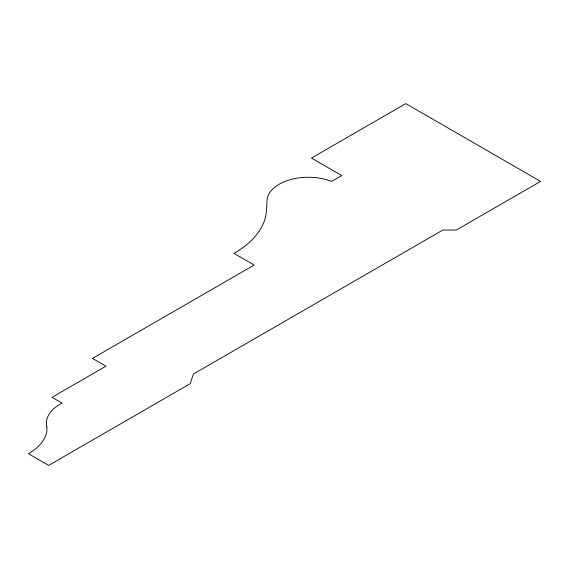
<?xml version="1.0" encoding="UTF-8"?>
<svg xmlns="http://www.w3.org/2000/svg" width="569" height="569" viewBox="0 0 569 569"><rect width="100%" height="100%" fill="white"/><g stroke="black" fill="none" stroke-linecap="round" stroke-linejoin="round"><path stroke-width="0.85" d="M46.9 426.935L46.893 431.096A63.643 36.743 0 0 1 28.45 453.728L48.664 465.399L190.167 383.698L193.417 374.046L442.846 230.04L456.324 230.04L540.55 181.411L405.789 103.601L311.449 158.068L341.777 175.572L331.67 181.411A41.395 23.898 0 0 0 288.291 180.273A41.395 23.898 0 0 0 267.017 202.13L266.477 209.612A109.07 62.967 0 0 1 233.966 253.376L254.179 265.047L92.463 358.413L105.941 366.194L52.035 397.318L62.142 403.151A46.103 26.615 0 0 0 46.9 426.935"/></g></svg>
